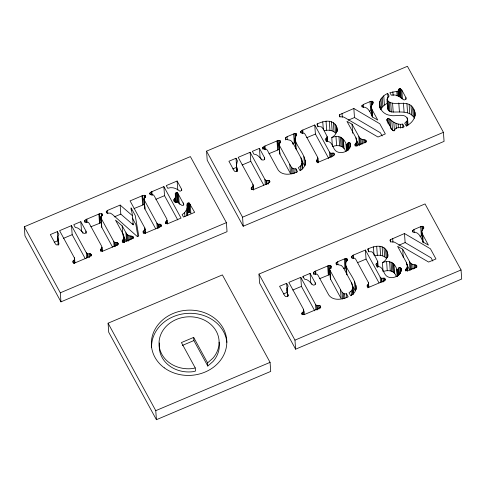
<?xml version="1.0" encoding="UTF-8"?>
<svg xmlns="http://www.w3.org/2000/svg" width="486" height="486" viewBox="0 0 486 486"><rect width="100%" height="100%" fill="white"/><g stroke="black" fill="none" stroke-linecap="round" stroke-linejoin="round"><path stroke-width="0.73" d="M57.779 238.924L58.77 243.99L57.864 244.841L56.491 244.914L55.459 244.015L50.313 234.58L57.391 231.591L58.915 234.38L57.816 236.804L58.211 244.956M287.032 290.64L288.022 295.707L287.117 296.557L285.744 296.624L284.711 295.725L279.565 286.297L286.643 283.302L288.168 286.096L287.068 288.514L287.463 296.673M236.384 165.598L236.421 163.472L237.52 161.054L235.996 158.26L228.918 161.249L234.064 170.683L235.096 171.582L236.469 171.515L237.375 170.659L236.384 165.598L236.816 171.631M327.479 141.712L327.102 136.432L323.117 128.669L321.276 126.779L318.275 126.652L316.878 124.094C322.309 121.518 330.091 119.034 334.915 124.076C339.204 128.322 336.658 135.011 331.768 137.556L332.418 146.602C337.406 144.494 344.197 145.557 345.649 151.553M378.126 266.753L377.75 261.474L373.764 253.71L371.924 251.821L368.923 251.693L367.525 249.136C372.956 246.566 380.738 244.075 385.562 249.124C389.851 253.364 387.306 260.053 382.415 262.598L383.065 271.644C388.053 269.536 394.845 270.599 396.297 276.595M187.128 204.964L187.201 203.701L187.942 203.057L189.2 202.996L194.661 212.339L183.465 217.072L182.104 214.581C185.543 212.734 187.748 208.883 187.128 204.964L187.778 215.492M187.778 214.016L187.201 203.701M398.228 275.696L397.591 269.839L399.042 267.634L400.185 267.665L401.09 268.302C402.305 274.948 393.289 279.729 387.725 276.789C382.944 274.675 383.49 265.307 377.148 266.723L375.806 264.256L377.525 262.732L377.75 261.474M305.475 165.343C306.387 156.352 298.89 149.366 295.676 141.566C294.37 139.433 294.99 136.803 296.685 135.096L296.181 133.595L294.789 133.468L287.056 136.694L285.331 138.152L286.157 139.385L290.652 140.387L292.821 142.769L301.77 159.469L302.693 168.581M387.087 99.545C391.734 108.469 408.677 97.528 413.817 109.222L414.467 118.274C409.856 110.006 399.109 112.466 391.364 111.944C389.62 111.652 388.01 110.407 387.737 108.597C388.296 104.624 384.967 98.919 389.128 96.07L387.682 93.415C382.409 95.59 378.254 101.015 379.663 106.908M387.737 108.597L387.785 105.899M175.379 197.383L175.282 193.44L176.096 192.687L177.59 192.76L183.848 204.448L183.04 205.305L181.892 205.39L178.101 202.65L175.288 202.443L173.83 199.77L175.379 197.383L175.756 202.662M407.705 124.993L407.602 119.125C405.13 112.369 395.719 116.974 390.38 115.376C384.541 114.848 379.39 109.897 379.451 103.889M327.151 141.462L327.102 136.432M371.146 106.762L371.432 105.255L373.12 102.759L372.981 101.926L372.045 101.246L370.04 101.635L363.309 104.478L361.797 105.93L362.562 107.108C368.455 106.568 370.393 112.989 372.659 117.132L377.762 120.054L372.027 109.538L371.146 106.762L371.741 115.054M421.793 231.804L422.079 230.297L423.768 227.806L423.628 226.968L422.692 226.288L420.688 226.676L413.957 229.52L412.444 230.972L413.203 232.15C419.102 231.609 421.04 238.031 423.306 242.174L428.409 245.096L422.674 234.58L421.793 231.804L422.389 240.096M346.39 274.207C346.919 269.675 343.572 263.91 347.332 260.138L346.828 258.637L345.437 258.509L337.703 261.735L335.978 263.193L336.804 264.427L341.3 265.429L343.468 267.81L352.417 284.51L353.34 293.623M356.499 142.094L356.578 139.324L355.928 137.763L346.974 121.342L352.04 124.197L359.743 137.963L362.192 139.543L364.816 139.853L366.086 140.6L366.049 141.693L364.433 142.738L356.22 145.843L355.114 145.205L355.011 144.439L356.499 142.094L356.773 145.867M407.147 267.136L407.414 265.806L406.575 262.805L397.621 246.384L402.687 249.239L410.384 263.005L412.839 264.584L415.463 264.9L416.727 265.642L416.696 266.735L415.08 267.786L406.867 270.884L405.761 270.246L405.658 269.481L407.147 267.136L407.414 270.909M123.578 238.693L123.924 237.229L123.086 234.003L115.504 220.097L122.156 225.856L126.864 234.282L128.99 235.722L132.593 236.354L133.188 236.864L133.164 237.958L131.809 238.893L123.383 242.095L122.405 241.445L122.272 240.807L123.578 238.693L123.845 242.465M302.207 169.189L301.83 163.91L302.152 161.042M398.38 90.627L398.878 89.126L400.069 88.604L401.8 90.038L405.95 97.65L405.767 99.466L404.03 99.964C400.519 96.963 396.212 93.974 391.254 95.171L389.869 92.638L397.791 91.246L398.38 90.627L398.812 96.659M352.854 294.23L352.478 288.951L352.8 286.084M106.306 211.337L106.319 212.485L107.254 213.208L110.298 213.099L112.406 214.423L137.325 236.56L138.753 235.959L135.223 215.456L131.05 207.795L132.52 215.772L133.17 224.824L120.807 214.126L120.157 205.074L107.564 210.395L106.306 211.337L106.416 212.85M262.914 149.299L262.987 147.24L264.311 146.298L277.719 140.636L279.717 140.418L280.404 141.007L280.55 141.888L278.958 143.832L279.93 154.19L290.482 173.545L289.832 164.493L279.28 145.144M313.634 272.281L313.61 273.418L314.296 274.068L317.012 274.195L317.978 275.234L327.837 293.319C331.343 301.296 341.743 299.965 348.183 296.806L346.536 293.787C343.547 294.71 341.561 291.879 340.479 289.535L329.927 270.186L329.605 268.873L331.197 266.929L331.051 266.049L330.365 265.459L328.366 265.678L314.958 271.34L313.634 272.281L313.798 274.547M347.684 150.569L347.447 143.959L348.395 142.592L349.537 142.623L350.449 143.261C351.657 149.907 342.642 154.688 337.077 151.747C332.296 149.633 332.843 140.266 326.501 141.681L325.158 139.215L326.878 137.69M112.57 247.119L101.781 227.327L100.815 216.963L102.4 215.019L101.835 213.664L99.569 213.773L86.168 219.435L84.843 220.377L84.801 221.488L85.5 222.157L88.215 222.284L89.181 223.329L101.768 246.414L102.358 251.499M167.117 220.255L165.532 222.205L165.69 223.104L166.698 223.767L168.363 223.451L181.041 218.093L163.873 186.612L151.195 191.964L149.682 193.452L150.526 194.686L153.248 194.813L154.208 195.858L166.801 218.943L167.391 224.028M318.002 158.636L316.41 160.587L316.568 161.486L317.583 162.154L319.241 161.832L332.861 156.079L334.702 154.439L333.809 153.133L330.638 153.218L329.532 152.094L314.752 124.993L302.073 130.345L300.567 131.834L301.405 133.067L304.127 133.2L305.093 134.239L317.68 157.324L318.269 162.409M368.649 283.684L367.058 285.628L367.216 286.527L368.224 287.196L369.889 286.874L383.509 281.121L385.349 279.48L384.456 278.174L381.285 278.259L380.18 277.135L365.399 250.035L352.721 255.387L351.208 256.875L352.052 258.115L354.774 258.242L355.74 259.281L368.327 282.366L368.917 287.451M305.366 163.837L304.503 166.242L302.802 168.551L300.014 170.72L298.368 167.7L300.5 166.036L301.83 163.91M101.465 226.014L101.519 224.113M102.09 247.726L100.499 249.676L100.608 251.183M155.745 228.882L144.956 209.089L143.99 198.725L145.575 196.781L145.004 195.408L142.744 195.536L130.066 200.888L144.846 227.995L145.429 233.25M144.634 207.777L144.798 207.382M279.93 154.19L279.772 152.483M340.479 289.535L341.129 298.586L330.577 279.231L330.419 277.524M380.805 109.684L382.877 106.319L387.767 102.813M74.431 259.682L74.352 257.774L59.571 230.668L71.521 225.619L86.301 252.726L87.407 253.844L90.578 253.765L91.471 255.065L89.606 256.717L75.822 262.543L73.866 262.987L72.748 262.306L72.621 261.346L74.431 259.682L74.698 263.455M251.226 188.015L251.803 189.461L254.427 189.212L268.211 183.392L270.076 181.74L269.183 180.434L266.012 180.513L264.906 179.395L250.126 152.294L238.176 157.343L252.957 184.443L253.255 185.907L251.226 188.015L251.335 189.528M303.683 311.392L303.604 309.485L288.824 282.384L300.773 277.336L315.554 304.436L316.659 305.56L319.831 305.475L320.724 306.781L318.859 308.434L305.074 314.254L303.118 314.697L302 314.023L301.873 313.057L303.683 311.392L303.896 314.412M339.659 114.672L339.271 115.413L340.03 116.81L343.347 116.944L344.981 117.752L377.974 137.022L385.325 133.917L379.779 123.748L353.838 108.481L339.659 114.672L339.823 116.932M390.307 239.713L389.918 240.455L390.677 241.852L393.994 241.985L395.628 242.8L428.622 262.063L435.972 258.959L430.426 248.789L404.486 233.523L390.307 239.713L390.465 241.973M143.224 233.073L143.115 231.567L145.156 229.477M345.582 263.728L346.324 266.607C349.726 274.918 363.467 288.453 350.661 295.761L349.015 292.742L351.147 291.078L352.478 288.951M413.817 109.222C417.541 115.79 412.505 123.365 406.175 125.874L404.741 123.244L407.383 120.467M386.941 119.513L387.761 118.584L388.843 118.481C392.633 121.767 397.354 125.26 402.694 124.112L404.127 126.743C401.442 128.201 398.034 126.889 395.501 128.468L394.747 130.175L392.87 130.515L391.686 129.185L387.105 120.789L386.941 119.513L387.05 121.02M179.856 204.345L178.24 201.811L176.74 201.733L175.926 202.486L175.282 193.44M219.113 342.156A30.065 25.989 -4.1 0 1 213.044 361.463L207.795 366.049L207.565 362.884L212.813 358.291A30.065 25.989 -4.1 0 0 200.718 318.603A30.065 25.989 -4.1 0 0 159.305 339.793A30.065 25.989 -4.1 0 0 192.839 368.516L195.244 367.926L195.475 371.091L193.064 371.681A30.065 25.989 -4.1 0 1 159.53 342.958M187.851 212.746L189.285 211.932L190.87 213.245L190.22 204.199M24.3 226.755L190.384 156.595L226.397 222.637L227.041 231.688L60.957 301.849L24.95 235.807L24.3 226.755L60.313 292.797L60.957 301.849M206.556 151.146L407.42 66.296L443.426 132.338L444.076 141.383L243.213 226.239L207.206 160.198L206.556 151.146L242.563 217.187L243.213 226.239M80.834 221.689L73.757 224.678L75.281 227.466C79.188 227.527 81.144 231.3 83.884 233.383L85.208 233.292L86.125 232.393L85.979 231.123L80.834 221.689L81.484 230.735L82.857 233.25M177.117 181.017L166.267 185.597L167.737 188.295C172.111 186.63 176.643 188.331 179.99 191.265L181.813 190.354L181.57 189.182L177.117 181.017L177.767 190.062M259.439 148.358L252.362 151.346L253.886 154.141C257.793 154.202 259.749 157.968 262.489 160.052L263.813 159.961L264.73 159.062L264.584 157.792L259.439 148.358L260.089 157.409L261.462 159.924M54.177 242.271L58.041 240.637L57.391 231.591M63.538 238.316L72.171 234.671L71.521 225.619M90.846 226.78L101.325 222.606M114.18 216.926L120.807 214.126M134.033 208.537L144.512 204.357M155.872 199.315L164.523 195.658L163.873 186.612M232.782 168.94L236.646 167.312M242.143 164.985L250.776 161.34L250.126 152.294M268.995 153.643L279.383 149.366M292.979 143.51L295.433 142.519M306.751 137.696L315.402 134.039L314.752 124.993M348.243 120.17L354.482 117.533L380.423 132.793L382.16 135.971M369.342 111.251L370.69 110.686L370.04 101.635M60.313 292.797L226.397 222.637M242.563 217.187L443.426 132.338M108.074 323.196L222.381 274.912L270.07 362.368L270.72 371.419L156.413 419.704L108.724 332.248L108.074 323.196L155.763 410.658L156.413 419.704M258.959 274.092L425.043 203.932L461.05 269.973L461.7 279.025L295.616 349.185L259.603 283.144L258.959 274.092L294.966 340.133L295.616 349.185M303.009 276.388L310.086 273.399L315.232 282.834L315.378 284.103L314.46 285.003L313.136 285.094C310.39 283.01 308.44 279.243 304.528 279.183L303.009 276.388L303.118 277.901M283.429 293.981L287.293 292.353L286.643 283.302M292.791 290.027L301.423 286.382L300.773 277.336M319.642 278.685L330.03 274.414M343.626 268.551L346.081 267.561M357.398 262.738L366.049 259.081L365.399 250.035M398.891 245.211L405.13 242.575L431.07 257.835L432.807 261.012M419.989 236.293L421.338 235.728L420.688 226.676M207.565 362.884L193.671 337.399L181.424 342.569L195.244 367.926M182.329 345.449L193.896 340.565L193.671 337.399M294.966 340.133L461.05 269.973M155.763 410.658L270.07 362.368M331.768 137.556C338.949 134.701 344.052 137.769 346.421 144.792L347.253 144.536M382.415 262.598C389.59 259.743 394.699 262.811 397.068 269.833L397.554 276.619M324.071 130.746C327.953 129.647 332.691 129.999 335.565 133.128L334.915 124.076M374.718 255.788C378.594 254.688 383.339 255.041 386.212 258.169L385.562 249.124M143.99 198.725L144.306 200.038L156.893 223.129L157.859 224.168L160.58 224.295L161.437 225.547L159.912 227.017L146.316 232.764L143.692 233.007L143.115 231.567M100.815 216.963L101.131 218.281L113.724 241.366L114.684 242.405L117.405 242.532L118.25 243.772L116.737 245.26L103.336 250.922L101.07 251.031L100.499 249.676M289.832 164.493C290.914 166.838 292.9 169.669 295.889 168.745L297.541 171.765C291.096 174.924 280.695 176.248 277.19 168.271L267.33 150.192L266.364 149.153L263.649 149.026L262.805 147.793M397.068 269.833L397.591 269.839M401.8 90.038L402.444 99.083L400.719 97.656L400.069 88.604M391.121 128.784L393.982 131.001M120.157 205.074L132.52 215.772M356.59 140.405L359.427 145.606M406.885 264.797L410.075 270.653M315.402 134.039L328.736 158.497M366.049 259.081L379.025 282.882M302.037 161.091L304.534 165.677L303.89 156.626M351.967 284.826L355.181 290.719L354.537 281.667M250.776 161.34L263.752 185.136M311.763 284.334L310.736 282.451L310.086 273.399M301.423 286.382L314.758 310.84M164.523 195.658L177.755 219.927M132.392 218.123L135.873 224.502L137.89 236.22M193.896 340.565L207.795 366.049M123.146 235.54L126.245 241.22M72.171 234.671L85.147 258.467M132.903 223.372L133.17 224.824M423.628 226.968L423.737 228.475M414.941 112.254L415.208 116.026M422.692 226.288L422.905 229.301M422.674 234.58L423.27 242.872M421.872 226.288L422.2 230.814M422.012 233.08L422.662 242.125M412.578 107.406L413.228 116.452M411.022 105.887L411.666 114.933M409.139 104.672L409.783 113.718M406.928 103.761L407.578 112.813M407.602 119.125L408.033 125.157M405.95 97.65L406.059 99.156M407.14 117.691L407.25 119.198M407.517 122.97L407.626 124.477M406.436 121.816L406.764 126.342M416.727 265.642L416.836 267.148M413.957 229.52L414.175 232.539M416.223 265.107L416.387 267.373M415.463 264.9L415.682 267.914M403.429 103.014L404.073 112.059M412.596 230.449L412.699 231.962M414.443 264.846L414.71 268.618M400.689 88.762L401.339 97.808M412.839 264.584L413.161 269.11M402.694 124.112L402.961 127.879M399.383 88.762L399.972 97.054M411.508 263.989L411.885 269.268M398.878 89.126L399.419 96.671M398.605 89.71L399.091 96.495M400.434 124.361L400.701 128.134M410.384 263.005L410.877 269.791M398.787 102.971L399.431 112.023M397.791 91.246L398.113 95.772M409.425 261.602L410.02 269.894M396.801 91.441L397.123 95.961M398.168 124.064L398.435 127.836M407.225 264.366L407.711 271.152M404.486 233.523L405.13 242.575M406.575 262.805L406.685 264.317M406.418 268.351L406.582 270.611M395.975 123.353L396.351 128.632M405.658 269.481L405.767 270.988M392.864 91.811L393.131 95.578M392.567 103.105L393.21 112.151M393.836 122.29L394.432 130.582M402.687 249.239L403.283 257.531M390.714 102.898L391.364 111.944M391.825 120.935L392.475 129.981M401.327 269.177L401.436 270.684M389.298 102.455L389.942 111.507M401.09 268.302L401.308 271.316M390.021 119.331L390.671 128.383M387.682 93.415L388.004 97.941M400.185 267.665L400.616 273.697M388.241 101.75L388.891 110.796M388.843 118.481L389.329 125.267M387.47 100.742L388.12 109.793M387.245 98.354L387.567 102.88M399.042 267.634L399.528 274.42M387.761 118.584L388.138 123.863M398.453 268.126L398.939 274.912M398.095 269.001L398.526 275.033M396.625 269.335L397.111 276.127M383.746 95.857L384.39 104.903M392.694 238.505L392.961 242.277M382.227 97.267L382.877 106.319M394.018 264.56L394.668 273.612M393.283 263.546L393.927 272.597M381.018 98.816L381.668 107.862M392.269 262.719L392.919 271.771M379.87 101.24L380.459 109.538M391.03 262.106L391.68 271.158M379.766 106.616L379.876 108.129M389.602 261.747L390.252 270.793M387.822 254.105L387.986 256.371M387.5 252.513L387.767 256.286M386.801 250.898L387.287 257.683M386.613 261.705L387.263 270.751M384.007 247.757L384.651 256.808M372.981 101.926L373.09 103.433M385.228 278.861L385.337 280.373M372.045 101.246L372.312 105.012M384.456 278.174L384.669 281.194M382.13 246.809L382.78 255.861M372.027 109.538L372.568 117.077M371.225 101.246L371.553 105.772M371.432 105.255L371.541 106.762M371.918 112.041L372.027 113.548M371.371 108.038L371.96 116.33M383.241 278.138L383.515 281.91M379.943 246.274L380.593 255.326M381.85 278.375L382.118 282.147M381.285 278.259L381.559 282.026M380.18 277.135L380.556 282.415M376.674 246.189L377.324 255.241M377.525 262.732L377.847 267.257M376.911 263.473L377.179 267.245M366.086 140.6L366.189 142.106M363.309 104.478L363.528 107.497M373.412 246.876L374.007 255.168M365.575 140.065L365.739 142.331M364.816 139.853L365.035 142.872M361.949 105.407L362.058 106.92M363.795 139.804L364.014 142.823M362.192 139.543L362.52 144.069M360.861 138.947L361.238 144.221M368.224 248.838L368.443 251.857M359.743 137.963L360.229 144.749M358.783 136.56L359.373 144.852M368.327 282.366L368.437 283.879M368.479 284.079L368.698 287.092M367.616 284.826L367.829 287.846M356.767 140.764L357.149 146.043M356.578 139.324L357.01 145.357M353.838 108.481L354.482 117.533M355.928 137.763L356.038 139.275M355.77 143.309L355.989 146.322M355.011 144.439L355.12 145.946M352.04 124.197L352.69 133.243M350.449 143.261L350.661 146.274M349.537 142.623L349.914 147.902M348.395 142.592L348.881 149.378M347.806 143.084L348.292 149.87M347.447 143.959L347.933 150.745M346.421 144.792L346.852 150.824M345.977 144.293L346.463 151.079M355.959 285.41L356.323 289.437M353.425 255.095L353.638 258.109M352.721 255.387L352.939 258.406M342.047 113.463L342.314 117.229M343.371 139.518L344.021 148.57M351.396 256.329L351.506 257.841M342.636 138.504L343.28 147.556M352.824 287.56L353.31 294.352M352.581 286.776L352.848 290.543M341.622 137.678L342.272 146.723M351.67 282.852L351.779 284.359M340.382 137.064L341.032 146.116M351.147 291.078L351.469 295.597M338.955 136.706L339.605 145.751M347.296 259.099L347.405 260.611M346.828 258.637L346.992 260.903M337.175 129.063L337.339 131.323M336.853 127.472L337.12 131.238M346.081 258.449L346.293 261.468M346.324 266.607L346.919 274.9M336.154 125.856L336.64 132.642M346.16 266.917L346.269 268.43M345.437 258.509L345.813 263.789M335.972 136.663L336.616 145.709M344.301 258.947L344.945 267.999M346.536 293.787L346.81 297.56M333.36 122.715L334.003 131.767M344.58 293.902L344.908 298.428M333.809 153.133L333.967 155.392M331.482 121.767L332.132 130.813M343.347 293.404L343.73 298.683M332.594 153.096L332.813 156.115M342.089 292.22L342.575 299.005M329.295 121.233L329.945 130.278M331.203 153.333L331.47 157.106M330.638 153.218L330.911 156.984M337.703 261.735L337.922 264.749M329.532 152.094L329.909 157.373M326.027 121.148L326.677 130.199M336.172 262.695L336.336 264.955M326.264 138.431L326.483 141.45M322.765 121.834L323.305 129.373M331.051 266.049L331.209 268.308M330.365 265.459L330.577 268.472M329.927 270.186L330.577 279.231M329.38 265.362L330.255 277.919M328.366 265.678L329.01 274.73M317.583 123.796L317.795 126.816M327.661 265.976L328.311 275.021M317.68 157.324L318.105 162.804M316.969 159.785L317.182 162.804M320.602 306.162L320.711 307.674M319.831 305.475L320.043 308.495M318.616 305.439L318.889 309.211M315.657 271.048L315.876 274.061M314.958 271.34L315.177 274.359M317.218 305.676L317.492 309.448M315.232 282.834L315.341 284.34M316.659 305.56L316.987 310.08M305.311 160.368L305.53 163.381M315.554 304.436L315.93 309.716M302.778 130.054L302.991 133.067M302.073 130.345L302.292 133.364M300.749 131.287L300.858 132.799M301.77 159.469L301.879 160.975M302.043 163.241L302.256 166.255M301.022 157.81L301.132 159.317M300.5 166.036L300.822 170.556M296.181 133.595L296.345 135.855M295.433 133.407L295.701 137.18M295.676 141.566L296.272 149.858M295.567 142.629L295.731 144.895M294.789 133.468L295.221 139.5M295.093 140.12L295.688 148.412M294.935 138.686L295.579 147.732M293.653 133.905L294.297 142.957M295.889 168.745L296.162 172.518M292.821 142.769L292.93 144.275M293.933 168.861L294.261 173.387M303.902 310.949L304.175 314.715M303.604 309.485L303.817 312.504M292.7 168.363L293.082 173.642M302.602 312.206L302.766 314.466M291.442 167.178L291.928 173.964M301.873 313.057L301.982 314.57M287.056 136.694L287.275 139.707M285.525 137.647L285.689 139.913M280.404 141.007L280.513 142.513M279.717 140.418L279.93 143.431M279.128 143.431L279.231 144.943M278.733 140.32L279.608 152.877M277.719 140.636L278.363 149.688M277.014 140.934L277.664 149.98M288.028 294.413L288.137 295.919M287.53 292.888L287.803 296.66M287.068 288.514L287.445 293.793M269.183 180.434L269.341 182.693M267.968 180.397L268.242 184.17M265.01 146.007L265.283 149.773M264.311 146.298L264.53 149.317M266.577 180.634L266.844 184.401M264.584 157.792L264.694 159.299M266.012 180.513L266.285 184.285M262.987 147.24L263.096 148.752M264.906 179.395L265.283 184.674M253.255 185.907L253.528 189.674M252.957 184.443L253.303 190.123M251.955 187.165L252.119 189.425M236.779 162.239L236.889 163.746M236.882 167.846L237.156 171.619M235.996 158.26L236.427 164.292M236.585 165.738L236.907 170.258M189.2 202.996L189.85 212.048M188.635 202.887L189.285 211.932M187.942 203.057L188.592 212.109M187.134 207.929L187.675 215.468M186.253 210.468L186.636 215.748M184.644 212.71L184.917 216.483M183.313 202.832L183.477 205.092M181.57 189.182L181.673 190.688M178.52 194.042L179.17 203.093M177.59 192.76L178.24 201.811M176.898 192.523L177.548 201.569M176.096 192.687L176.74 201.733M174.82 198.519L175.094 202.291M173.83 199.77L173.939 201.277M166.953 220.656L167.172 223.669M166.084 221.403L166.248 223.663M165.532 222.205L165.641 223.712M161.273 224.969L161.382 226.476M160.58 224.295L160.738 226.561M159.517 224.18L159.736 227.193M158.315 224.301L158.582 228.074M157.859 224.168L158.132 227.94M156.893 223.129L157.276 228.408M151.893 191.666L152.167 195.439M151.195 191.964L151.413 194.983M149.87 192.906L149.98 194.412M145.417 195.882L145.527 197.389M145.004 195.408L145.168 197.674M144.421 195.196L144.64 198.209M144.263 199.837L144.956 209.089M142.744 195.536L143.394 204.582M144.846 227.995L144.95 229.501M144.925 229.902L145.192 233.675M142.015 195.84L142.665 204.892M143.844 230.716L144.063 233.73M131.105 208.549L131.214 210.061M133.188 236.864L133.298 238.371M132.593 236.354L132.757 238.614M131.524 236.117L131.742 239.136M130.224 235.983L130.497 239.756M128.99 235.722L129.319 240.248M127.836 235.121L128.268 241.153M126.864 234.282L127.35 241.068M125.941 232.8L126.536 241.092M123.924 237.229L124.301 242.508M123.76 235.661L124.246 242.453M123.086 234.003L123.25 236.269M122.156 225.856L122.745 234.155M122.715 240.066L122.879 242.326M122.272 240.807L122.381 242.314M118.104 243.207L118.207 244.713M117.405 242.532L117.624 245.552M116.348 242.417L116.561 245.43M115.139 242.538L115.413 246.311M114.684 242.405L114.957 246.177M113.724 241.366L114.101 246.645M107.564 210.395L107.783 213.415M102.242 214.119L102.352 215.626M101.835 213.664L101.993 215.93M101.234 213.451L101.446 216.47M101.131 218.281L101.781 227.327M100.979 216.568L101.355 221.847M99.569 213.773L100.219 222.819M101.823 247.167L102.139 251.141M98.871 214.071L99.521 223.117M101.058 248.875L101.222 251.134M91.35 254.451L91.459 255.958M90.578 253.765L90.736 256.025M86.866 219.137L87.079 222.157M89.363 253.728L89.637 257.495M86.168 219.435L86.38 222.454M87.972 253.959L88.185 256.979M85.979 231.123L86.144 233.383M87.407 253.844L87.68 257.616M84.843 220.377L85.001 222.643M86.301 252.726L86.678 257.999M74.65 259.232L74.923 263.005M74.352 257.774L74.455 259.281M74.619 261.541L74.729 263.048M73.35 260.49L73.568 263.509M58.776 242.696L58.885 244.203M58.277 241.178L58.551 244.944M57.816 236.804L58.089 240.576M58.247 242.836L58.356 244.343M151.583 347.417A37.756 32.629 -4.1 0 1 187.171 313.391A37.756 32.629 -4.1 0 1 226.877 342.369M164.25 367.817A37.756 32.629 -4.1 0 0 226.093 348.426A37.756 32.629 -4.1 0 0 176.88 312.103A37.756 32.629 -4.1 0 0 164.25 367.817"/></g></svg>
